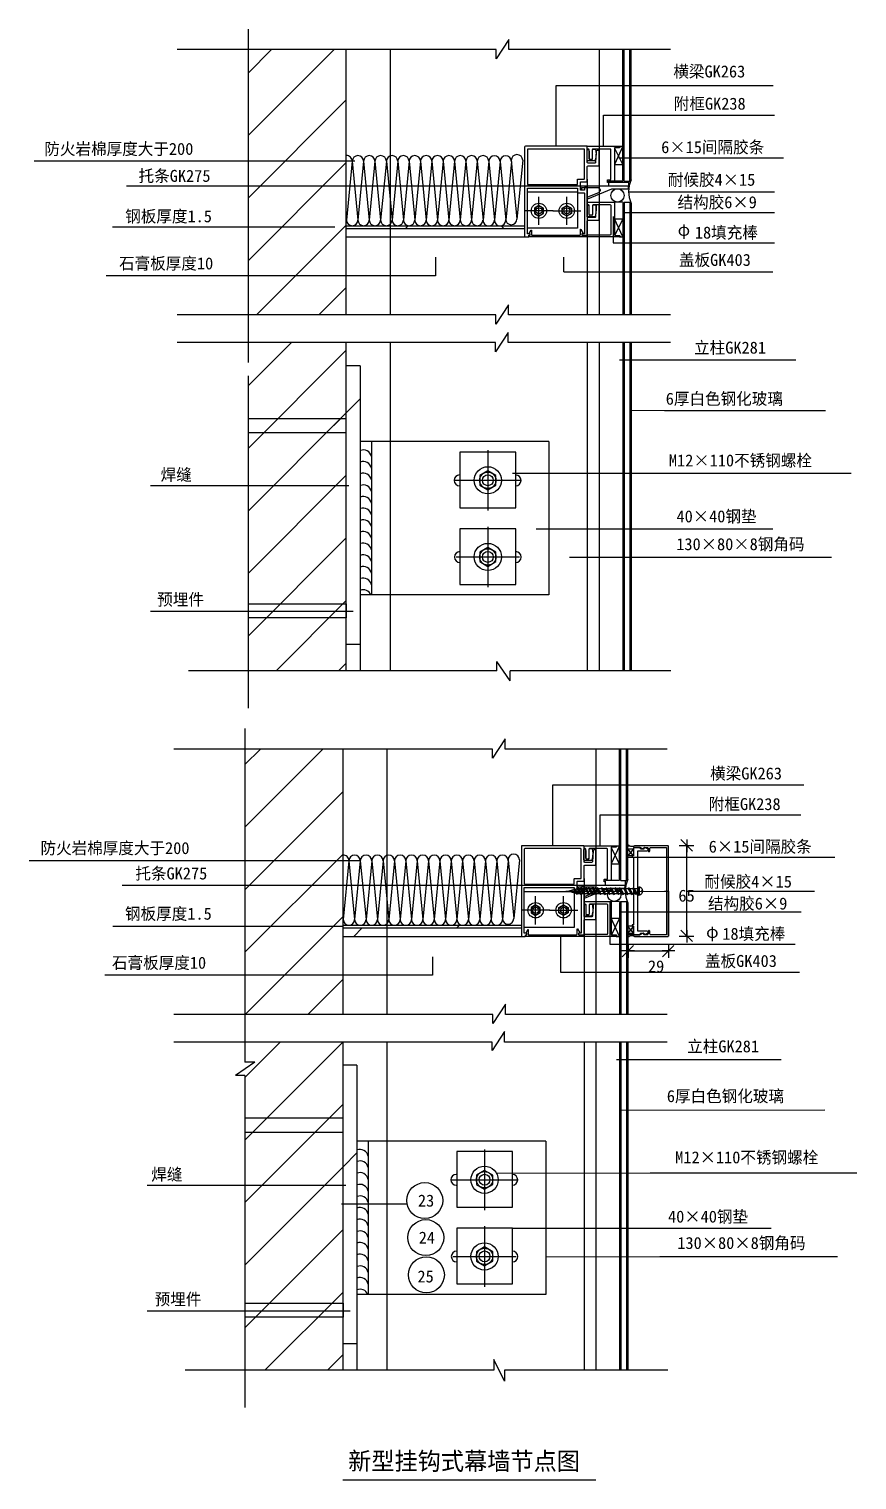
# Model space of a CAD drawing. Header units: metres. Extents: x 112891 to 113485, y 39074 to 40115.
import ezdxf

# ---------------------------------------------------------------- set-up
doc = ezdxf.new("R2010")
doc.units = ezdxf.units.M
for name, color, linetype in [('1', 1, 'Continuous'), ('AXIS', 3, 'Continuous'), ('Dim', 3, 'Continuous'), ('DOTE', 1, 'Continuous'), ('LAYER4', 6, 'Continuous'), ('PUB_DIM', 3, 'Continuous')]:
    doc.layers.add(name, color=color, linetype=linetype)
pattern_1 = [(45, (0, 0), (-22.45064, 22.45064), [])]

# ---------------------------------------------------------------- blocks, each defined once
blk = doc.blocks.new('SJJ')
at = {"layer": 'AXIS'}
for p, q in [((-8.2, 0.67), (-8.2, 5.54)), ((-7.7, 6.04), (-0.4, 6.04)), ((-7.2, 2.94), (-7.2, 4.14)), ((-6.7, 4.64), (-0.4, 4.64)), ((-0.4, 2.44), (-6.7, 2.44)), ((0.1, 5.54), (0.1, 5.14)), ((0.1, 0.3), (0.1, 1.94)), ((-2.05, -0.35), (-6.24, -0.07))]:
    blk.add_line(p, q, dxfattribs=at)
for centre, radius, start, end in [((-7.7, 5.54), 0.5, 90, 180), ((-7.7, 0.67), 0.5, 180, 254.02), ((-5.95, 6.79), 6.87, 254.02, 267.55), ((-6.7, 4.14), 0.5, 90, 180), ((-6.7, 2.94), 0.5, 180, 270), ((-0.4, 5.54), 0.5, 0, 90), ((-0.4, 5.14), 0.5, 270, 0), ((-0.4, 5.14), 0.5, 270, 0), ((-0.4, 1.94), 0.5, 360, 90), ((-0.4, 1.94), 0.5, 0, 90), ((-0.4, 1.94), 0.5, 0, 90), ((-0.4, 0.3), 0.5, 286.49, 0), ((-1.6, 4.36), 4.73, 264.63, 286.49)]:
    blk.add_arc(centre, radius, start, end, dxfattribs=at)
blk = doc.blocks.new('_ArchTick')
at = {"color": 0, "linetype": 'ByBlock'}
blk.add_lwpolyline([(-0.5, -0.5), (0.5, 0.5)], dxfattribs=at)
blk = doc.blocks.new('_DIMX')
blk.add_line((-155.02, -1.49), (144.98, -1.49))
blk.add_lwpolyline([(-132.78, -128.99), (141.91, 145.14)])

msp = doc.modelspace()

# ---------------------------------------------------------------- hatches: boundary and pattern name
at = {"layer": 'AXIS'}
h = msp.add_hatch(dxfattribs=at)
h.set_pattern_fill('ANSI38', scale=20)
h.paths.add_polyline_path([(113120.6, 39971.78), (113120.6, 39973.78), (113126.11, 39973.78, 0.03), (113126.73, 39973.78), (113136.11, 39973.78, 0.03), (113136.73, 39973.78), (113146.11, 39973.78, 0.03), (113146.73, 39973.78), (113156.11, 39973.78, 0.03), (113156.73, 39973.78), (113166.11, 39973.78, 0.03), (113166.73, 39973.78), (113176.11, 39973.78, 0.03), (113176.73, 39973.78), (113186.11, 39973.78, 0.03), (113186.73, 39973.78), (113196.11, 39973.78, 0.03), (113196.73, 39973.78), (113206.11, 39973.78, 0.03), (113206.73, 39973.78), (113216.11, 39973.78, 0.03), (113216.73, 39973.78), (113226.11, 39973.78, 0.03), (113226.73, 39973.78), (113236.11, 39973.78, 0.03), (113236.73, 39973.78), (113246.48, 39973.78), (113246.48, 39971.78)])
h = msp.add_hatch(dxfattribs=at)
h.set_pattern_fill('DOLMIT', scale=20)
h.paths.add_polyline_path([(113120.2, 39965.78, 0.41), (113120.6, 39966.18), (113120.6, 39971.78), (113246.48, 39971.78), (113246.48, 39965.78)])
h = msp.add_hatch(dxfattribs=at)
h.set_pattern_fill('STEEL', scale=50)
h.paths.add_polyline_path([(113128.48, 39817.67), (113118.47, 39817.67), (113118.47, 39673.34), (113128.48, 39673.34)])
h.paths.add_polyline_path([(113128.48, 39873.34), (113118.47, 39873.34), (113118.47, 39817.67), (113128.48, 39817.67)])
h = msp.add_hatch(dxfattribs=at)
h.set_pattern_fill('DOLMIT', scale=20)
h.paths.add_polyline_path([(113117.85, 39463.84, 0.41), (113118.25, 39464.24), (113118.25, 39469.84), (113244.13, 39469.84), (113244.13, 39463.84)])
h = msp.add_hatch(dxfattribs=at)
h.set_pattern_fill('ANSI38', scale=20)
h.paths.add_polyline_path([(113118.25, 39469.84), (113118.25, 39471.84), (113123.76, 39471.84, 0.03), (113124.38, 39471.84), (113133.76, 39471.84, 0.03), (113134.38, 39471.84), (113143.76, 39471.84, 0.03), (113144.38, 39471.84), (113153.76, 39471.84, 0.03), (113154.38, 39471.84), (113163.76, 39471.84, 0.03), (113164.38, 39471.84), (113173.76, 39471.84, 0.03), (113174.38, 39471.84), (113183.76, 39471.84, 0.03), (113184.38, 39471.84), (113193.76, 39471.84, 0.03), (113194.38, 39471.84), (113203.76, 39471.84, 0.03), (113204.38, 39471.84), (113213.76, 39471.84, 0.03), (113214.38, 39471.84), (113223.76, 39471.84, 0.03), (113224.38, 39471.84), (113233.76, 39471.84, 0.03), (113234.38, 39471.84), (113244.13, 39471.84), (113244.13, 39469.84)])
h = msp.add_hatch(dxfattribs=at)
h.set_pattern_fill('STEEL', scale=50)
h.paths.add_polyline_path([(113126.13, 39315.73), (113116.12, 39315.73), (113116.12, 39171.4), (113126.13, 39171.4)])
h.paths.add_polyline_path([(113126.13, 39371.4), (113116.12, 39371.4), (113116.12, 39315.73), (113126.13, 39315.73)])
at = {"layer": 'PUB_DIM'}
h = msp.add_hatch(dxfattribs=at)
h.set_pattern_fill('钢筋混凝土', scale=10)
h.set_pattern_definition(pattern_1)
h.paths.add_polyline_path([(113118.47, 39787.09), (113063.22, 39787.09), (113047.94, 39787.09), (113047.94, 39654.41), (113118.47, 39654.41)])
h.paths.add_polyline_path([(113118.47, 39860.43), (113047.94, 39860.43), (113047.94, 39787.09), (113063.22, 39787.09), (113118.47, 39787.09)])
h.paths.add_polyline_path([(113118.47, 39889.93), (113047.94, 39889.93), (113047.94, 39873.54), (113052.14, 39872.01), (113043.74, 39870.53), (113047.94, 39869.04), (113047.94, 39860.43), (113118.47, 39860.43)])
h.paths.add_polyline_path([(113118.47, 39937.95), (113047.94, 39937.95), (113047.94, 39909.75), (113118.47, 39909.75)])
h.paths.add_polyline_path([(113118.47, 39972.78), (113084.36, 39972.78), (113047.94, 39972.78), (113047.94, 39937.95), (113118.47, 39937.95)])
h.paths.add_polyline_path([(113118.47, 40002.28), (113087.1, 40002.28), (113047.94, 40002.28), (113047.94, 39972.78), (113084.36, 39972.78), (113118.47, 39972.78)])
h.paths.add_polyline_path([(113118.47, 40020.05), (113047.94, 40020.05), (113047.94, 40002.28), (113087.1, 40002.28), (113118.47, 40002.28)])
h.paths.add_polyline_path([(113118.47, 40100.2), (113047.94, 40100.2), (113047.94, 40020.05), (113118.47, 40020.05)])
h = msp.add_hatch(dxfattribs=at)
h.set_pattern_fill('ANSI37', scale=10)
h.paths.add_polyline_path([(113316.98, 40017.8), (113310.88, 40017.8), (113310.88, 40006.28), (113310.88, 40006.28), (113310.88, 40005.78), (113316.98, 40005.78)])
h = msp.add_hatch(dxfattribs=at)
h.set_pattern_fill('NET3', scale=15)
h.paths.add_polyline_path([(113320.98, 40005.78), (113310.42, 40005.78, -0.02), (113310.38, 40005.78), (113306.98, 40005.78), (113306.98, 40002.28), (113310.48, 40002.28), (113310.48, 40002.28), (113316.98, 40002.28), (113316.98, 40002.28), (113320.78, 40002.28, -0.41), (113320.98, 40002.08)])
h = msp.add_hatch(dxfattribs=at)
h.set_pattern_fill('DASH', scale=10)
h.paths.add_polyline_path([(113322.98, 40005.78), (113320.98, 40005.78), (113320.98, 40002.08), (113320.98, 40000.48, -0.41), (113320.78, 40000.28), (113313.16, 40000.28, -0.41), (113317.9, 39995.53, -0.41), (113313.15, 39990.78), (113316.98, 39990.78), (113322.98, 39990.78, -0.26)])
h = msp.add_hatch(dxfattribs=at)
h.set_pattern_fill('HEX', scale=8)
h.paths.add_polyline_path([(113317.9, 39995.53, 1), (113308.41, 39995.53, 1)])
h = msp.add_hatch(dxfattribs=at)
h.set_pattern_fill('NET', scale=20)
h.paths.add_polyline_path([(113316.98, 39990.78), (113310.48, 39990.78, -0.41), (113310.98, 39990.28), (113310.98, 39978.78), (113316.98, 39978.78)])
h = msp.add_hatch(dxfattribs=at)
h.set_pattern_fill('STEEL', scale=50)
h.paths.add_polyline_path([(113118.47, 39835.29), (113047.94, 39835.29), (113047.94, 39825.29), (113118.47, 39825.29)])
h.paths.add_polyline_path([(113118.47, 39702.47), (113047.94, 39702.47), (113047.94, 39692.47), (113118.47, 39692.47)])
h = msp.add_hatch(dxfattribs=at)
h.set_pattern_fill('钢筋混凝土', scale=10)
h.set_pattern_definition(pattern_1)
h.paths.add_polyline_path([(113116.12, 39285.15), (113060.87, 39285.15), (113045.59, 39285.15), (113045.59, 39152.47), (113116.12, 39152.47)])
h.paths.add_polyline_path([(113116.12, 39358.49), (113045.59, 39358.49), (113045.59, 39285.15), (113060.87, 39285.15), (113116.12, 39285.15)])
h.paths.add_polyline_path([(113116.12, 39387.99), (113045.59, 39387.99), (113045.59, 39371.6), (113049.79, 39370.07), (113041.39, 39368.59), (113045.59, 39367.1), (113045.59, 39358.49), (113116.12, 39358.49)])
h.paths.add_polyline_path([(113116.12, 39436.01), (113045.59, 39436.01), (113045.59, 39407.8), (113116.12, 39407.8)])
h.paths.add_polyline_path([(113116.12, 39470.84), (113082.01, 39470.84), (113045.59, 39470.84), (113045.59, 39436.01), (113116.12, 39436.01)])
h.paths.add_polyline_path([(113116.12, 39500.34), (113084.75, 39500.34), (113045.59, 39500.34), (113045.59, 39470.84), (113082.01, 39470.84), (113116.12, 39470.84)])
h.paths.add_polyline_path([(113116.12, 39518.11), (113045.59, 39518.11), (113045.59, 39500.34), (113084.75, 39500.34), (113116.12, 39500.34)])
h.paths.add_polyline_path([(113116.12, 39598.26), (113045.59, 39598.26), (113045.59, 39518.11), (113116.12, 39518.11)])
h = msp.add_hatch(dxfattribs=at)
h.set_pattern_fill('DASH', scale=5)
h.paths.add_polyline_path([(113325.23, 39527.64), (113325.03, 39527.64, 0.41), (113324.63, 39527.24), (113324.63, 39526.64), (113320.63, 39526.64), (113320.63, 39529.72, 0.31), (113324.81, 39528.67, 0.2), (113324.63, 39528.24, 0.41)])
h = msp.add_hatch(dxfattribs=at)
h.set_pattern_fill('ANSI37', scale=10)
h.paths.add_polyline_path([(113314.63, 39515.86), (113308.53, 39515.86), (113308.53, 39504.34), (113308.53, 39504.34), (113308.53, 39503.84), (113314.63, 39503.84)])
h = msp.add_hatch(dxfattribs=at)
h.set_pattern_fill('NET3', scale=15)
h.paths.add_polyline_path([(113318.63, 39503.84), (113308.07, 39503.84, -0.02), (113308.03, 39503.84), (113304.63, 39503.84), (113304.63, 39500.34), (113308.13, 39500.34), (113308.13, 39500.34), (113314.63, 39500.34), (113314.63, 39500.34), (113318.43, 39500.34, -0.41), (113318.63, 39500.14)])
h = msp.add_hatch(dxfattribs=at)
h.set_pattern_fill('HEX', scale=8)
h.paths.add_polyline_path([(113315.55, 39493.59, 1), (113306.06, 39493.59, 1)])
h = msp.add_hatch(dxfattribs=at)
h.set_pattern_fill('DASH', scale=10)
h.paths.add_polyline_path([(113320.63, 39503.84), (113318.63, 39503.84), (113318.63, 39500.14), (113318.63, 39498.54, -0.41), (113318.43, 39498.34), (113310.81, 39498.34, -0.41), (113315.55, 39493.59, -0.41), (113310.8, 39488.84), (113314.63, 39488.84), (113320.63, 39488.84, -0.26)])
h = msp.add_hatch(dxfattribs=at)
h.set_pattern_fill('NET', scale=20)
h.paths.add_polyline_path([(113314.63, 39488.84), (113308.13, 39488.84, -0.41), (113308.63, 39488.34), (113308.63, 39476.84), (113314.63, 39476.84)])
h = msp.add_hatch(dxfattribs=at)
h.set_pattern_fill('DASH', scale=5)
h.paths.add_polyline_path([(113325.23, 39465.04), (113325.03, 39465.04, -0.41), (113324.63, 39465.44), (113324.63, 39466.04), (113320.63, 39466.04), (113320.63, 39462.96, -0.31), (113324.81, 39464.02, -0.2), (113324.63, 39464.44, -0.41)])
h = msp.add_hatch(dxfattribs=at)
h.set_pattern_fill('STEEL', scale=50)
h.paths.add_polyline_path([(113116.12, 39333.34), (113045.59, 39333.34), (113045.59, 39323.34), (113116.12, 39323.34)])
h.paths.add_polyline_path([(113116.12, 39200.53), (113045.59, 39200.53), (113045.59, 39190.53), (113116.12, 39190.53)])

# ---------------------------------------------------------------- linework, layer by layer
for p, q in [((113274.64, 39940.66), (113274.64, 39951.14)), ((113275.99, 39496.32), (113316.44, 39496.32)), ((113116.07, 39073.72), (113297.5, 39073.72))]:
    msp.add_line(p, q)
at = {"layer": 'AXIS'}
for p, q in [((113226.12, 40100.2), (112997.06, 40100.2)), ((113235.2, 40107.52), (113226.12, 40093.58)), ((113226.12, 40093.58), (113226.12, 40100.2)), ((113235.2, 40100.2), (113235.2, 40107.52)), ((113351.11, 40100.2), (113235.2, 40100.2)), ((113122.72, 40020.05), (113118.64, 39977.86)), ((113122.72, 40020.05), (113126.8, 39977.86)), ((113130.88, 40020.05), (113126.8, 39977.86)), ((113130.88, 40020.05), (113134.96, 39977.86)), ((113139.04, 40020.05), (113134.96, 39977.86)), ((113139.04, 40020.05), (113143.12, 39977.86)), ((113147.21, 40020.05), (113143.12, 39977.86)), ((113147.21, 40020.05), (113151.29, 39977.86)), ((113155.37, 40020.05), (113151.29, 39977.86)), ((113155.37, 40020.05), (113159.45, 39977.86)), ((113163.53, 40020.05), (113159.45, 39977.86)), ((113163.53, 40020.05), (113167.61, 39977.86)), ((113171.69, 40020.05), (113167.61, 39977.86)), ((113171.69, 40020.05), (113175.77, 39977.86)), ((113179.86, 40020.05), (113175.77, 39977.86)), ((113179.86, 40020.05), (113183.94, 39977.86)), ((113188.02, 40020.05), (113183.94, 39977.86)), ((113188.02, 40020.05), (113192.1, 39977.86)), ((113196.18, 40020.05), (113192.1, 39977.86)), ((113196.18, 40020.05), (113200.26, 39977.86)), ((113204.34, 40020.05), (113200.26, 39977.86)), ((113204.34, 40020.03), (113208.42, 39977.84)), ((113212.5, 40020.03), (113208.42, 39977.84)), ((113212.5, 40020.03), (113216.59, 39977.84)), ((113220.67, 40020.03), (113216.59, 39977.84)), ((113220.66, 40019.96), (113224.74, 39977.78)), ((113228.83, 40019.96), (113224.74, 39977.78)), ((113228.83, 40019.96), (113232.91, 39977.78)), ((113236.99, 40019.96), (113232.91, 39977.78)), ((113236.91, 40020.75), (113240.99, 39978.56)), ((113245.07, 40020.75), (113240.99, 39978.56)), ((113234.89, 39917.08), (113225.81, 39903.15)), ((113234.89, 39909.75), (113234.89, 39917.08)), ((113225.81, 39909.75), (112997.06, 39909.75)), ((113225.81, 39903.15), (113225.81, 39909.75)), ((113351.11, 39909.75), (113234.89, 39909.75)), ((113225.56, 39889.93), (112997.06, 39889.93)), ((113234.64, 39897.24), (113225.56, 39883.31)), ((113225.56, 39883.31), (113225.56, 39889.93)), ((113234.64, 39889.93), (113234.64, 39897.24)), ((113351.11, 39889.93), (113234.64, 39889.93)), ((113226.54, 39654.41), (113226.54, 39661.03)), ((113236.14, 39647.11), (113226.54, 39661.03)), ((113226.54, 39654.41), (113005.16, 39654.41)), ((113236.14, 39647.11), (113236.14, 39654.41)), ((113351.51, 39654.41), (113236.14, 39654.41)), ((113223.45, 39598.26), (112994.71, 39598.26)), ((113232.53, 39605.57), (113223.45, 39591.64)), ((113223.45, 39591.64), (113223.45, 39598.26)), ((113232.53, 39598.26), (113232.53, 39605.57)), ((113348.76, 39598.26), (113232.53, 39598.26)), ((113120.37, 39518.11), (113116.29, 39475.92)), ((113120.37, 39518.11), (113124.45, 39475.92)), ((113128.53, 39518.11), (113124.45, 39475.92)), ((113128.53, 39518.11), (113132.61, 39475.92)), ((113136.69, 39518.11), (113132.61, 39475.92)), ((113136.69, 39518.11), (113140.77, 39475.92)), ((113144.86, 39518.11), (113140.77, 39475.92)), ((113144.86, 39518.11), (113148.94, 39475.92)), ((113153.02, 39518.11), (113148.94, 39475.92)), ((113153.02, 39518.11), (113157.1, 39475.92)), ((113161.18, 39518.11), (113157.1, 39475.92)), ((113161.18, 39518.11), (113165.26, 39475.92)), ((113169.34, 39518.11), (113165.26, 39475.92)), ((113169.34, 39518.11), (113173.43, 39475.92)), ((113177.51, 39518.11), (113173.43, 39475.92)), ((113177.51, 39518.11), (113181.59, 39475.92)), ((113185.67, 39518.11), (113181.59, 39475.92)), ((113185.67, 39518.11), (113189.75, 39475.92)), ((113193.83, 39518.11), (113189.75, 39475.92)), ((113193.83, 39518.11), (113197.91, 39475.92)), ((113201.99, 39518.11), (113197.91, 39475.92)), ((113201.99, 39518.08), (113206.07, 39475.9)), ((113210.16, 39518.08), (113206.07, 39475.9)), ((113210.16, 39518.08), (113214.24, 39475.9)), ((113218.32, 39518.08), (113214.24, 39475.9)), ((113218.31, 39518.02), (113222.39, 39475.84)), ((113226.48, 39518.02), (113222.39, 39475.84)), ((113226.48, 39518.02), (113230.56, 39475.84)), ((113234.64, 39518.02), (113230.56, 39475.84)), ((113234.56, 39518.8), (113238.64, 39476.62)), ((113242.73, 39518.8), (113238.64, 39476.62)), ((113328.63, 39496.32), (113328.13, 39496.82)), ((113328.63, 39495.82), (113328.13, 39496.32)), ((113232.74, 39415.11), (113223.66, 39401.18)), ((113232.74, 39407.8), (113232.74, 39415.11)), ((113223.66, 39407.8), (112994.71, 39407.8)), ((113223.66, 39401.18), (113223.66, 39407.8)), ((113348.76, 39407.8), (113232.74, 39407.8)), ((113052.86, 39373.53), (113038.94, 39363.92)), ((113052.86, 39373.53), (113045.56, 39373.53)), ((113045.56, 39363.92), (113038.94, 39363.92))]:
    msp.add_line(p, q, dxfattribs=at)
for points in [[(113327.63, 39493.2), (113327.63, 39499.45), (113328.13, 39499.45), (113328.13, 39493.2)], [(113328.13, 39493.5), (113328.13, 39499.14), (113328.63, 39499.14), (113328.63, 39493.5)]]:
    msp.add_lwpolyline(points, close=True, dxfattribs=at)
msp.add_lwpolyline([(113330.41, 39496.07), (113331.12, 39496.07, -0.27), (113329.25, 39493.38), (113328.63, 39493.38), (113328.63, 39499.26), (113329.25, 39499.26, -0.27), (113331.12, 39496.57), (113330.41, 39496.57)], format="xyb", close=True, dxfattribs=at)
for points in [[(113348.76, 39387.99), (113231.97, 39387.99), (113231.97, 39395.62), (113223.25, 39382), (113223.25, 39387.99), (112994.71, 39387.99)], [(113349.16, 39152.47), (113232.09, 39152.47), (113232.09, 39144.65), (113224.44, 39160.27), (113224.44, 39152.47), (113002.81, 39152.47)]]:
    msp.add_lwpolyline(points, dxfattribs=at)
for centre, radius, start, end in [((113118.64, 40020.05), 4.08, 0, 92.28), ((113126.8, 40020.05), 4.08, 0, 180), ((113134.96, 40020.05), 4.08, 0, 180), ((113143.12, 40020.05), 4.08, 0, 180), ((113151.29, 40020.05), 4.08, 0, 180), ((113159.45, 40020.05), 4.08, 0, 180), ((113167.61, 40020.05), 4.08, 0, 180), ((113175.77, 40020.05), 4.08, 0, 180), ((113183.94, 40020.05), 4.08, 0, 180), ((113192.1, 40020.05), 4.08, 0, 180), ((113200.26, 40020.05), 4.08, 0, 180), ((113208.42, 40020.03), 4.08, 0, 180), ((113216.59, 40020.03), 4.08, 0, 180), ((113224.74, 40019.96), 4.08, 0, 180), ((113232.91, 40019.96), 4.08, 0, 180), ((113240.99, 40020.75), 4.08, 0, 180), ((113122.72, 39977.86), 4.08, 180, 0), ((113130.88, 39977.86), 4.08, 180, 0), ((113139.04, 39977.86), 4.08, 180, 0), ((113147.21, 39977.86), 4.08, 180, 0), ((113155.37, 39977.86), 4.08, 180, 0), ((113163.53, 39977.86), 4.08, 180, 0), ((113171.69, 39977.86), 4.08, 180, 0), ((113179.86, 39977.86), 4.08, 180, 0), ((113188.02, 39977.86), 4.08, 180, 0), ((113196.18, 39977.86), 4.08, 180, 0), ((113204.34, 39977.84), 4.08, 180, 0), ((113212.5, 39977.84), 4.08, 180, 0), ((113220.66, 39977.78), 4.08, 180, 0), ((113228.83, 39977.78), 4.08, 180, 0), ((113236.91, 39978.56), 4.08, 180, 0), ((113130.7, 39807.06), 5.86, 10.35, 112.23), ((113130.7, 39798.75), 5.86, 10.35, 112.23), ((113130.7, 39790.35), 5.86, 10.35, 112.23), ((113130.7, 39781.95), 5.86, 10.35, 112.23), ((113130.7, 39773.64), 5.86, 10.35, 112.23), ((113130.7, 39765.33), 5.86, 10.35, 112.23), ((113130.7, 39756.93), 5.86, 10.35, 112.23), ((113130.7, 39748.53), 5.86, 10.35, 112.23), ((113130.7, 39740.22), 5.86, 10.35, 112.23), ((113130.7, 39731.82), 5.86, 10.35, 112.23), ((113130.7, 39723.42), 5.86, 10.35, 112.23), ((113130.7, 39715.11), 5.86, 10.35, 112.23), ((113130.7, 39706.71), 5.86, 21.77, 112.23), ((113116.29, 39518.11), 4.08, 0, 92.28), ((113124.45, 39518.11), 4.08, 0, 180), ((113132.61, 39518.11), 4.08, 0, 180), ((113140.77, 39518.11), 4.08, 0, 180), ((113148.94, 39518.11), 4.08, 0, 180), ((113157.1, 39518.11), 4.08, 0, 180), ((113165.26, 39518.11), 4.08, 0, 180), ((113173.43, 39518.11), 4.08, 0, 180), ((113181.59, 39518.11), 4.08, 0, 180), ((113189.75, 39518.11), 4.08, 0, 180), ((113197.91, 39518.11), 4.08, 0, 180), ((113206.07, 39518.08), 4.08, 0, 180), ((113214.24, 39518.08), 4.08, 0, 180), ((113222.39, 39518.02), 4.08, 0, 180), ((113230.56, 39518.02), 4.08, 0, 180), ((113238.64, 39518.8), 4.08, 0, 180), ((113120.37, 39475.92), 4.08, 180, 0), ((113128.53, 39475.92), 4.08, 180, 0), ((113136.69, 39475.92), 4.08, 180, 0), ((113144.86, 39475.92), 4.08, 180, 0), ((113153.02, 39475.92), 4.08, 180, 0), ((113161.18, 39475.92), 4.08, 180, 0), ((113169.34, 39475.92), 4.08, 180, 0), ((113177.51, 39475.92), 4.08, 180, 0), ((113185.67, 39475.92), 4.08, 180, 0), ((113193.83, 39475.92), 4.08, 180, 0), ((113201.99, 39475.9), 4.08, 180, 0), ((113210.16, 39475.9), 4.08, 180, 0), ((113218.31, 39475.84), 4.08, 180, 0), ((113226.48, 39475.84), 4.08, 180, 0), ((113234.56, 39476.62), 4.08, 180, 0), ((113128.35, 39305.12), 5.86, 10.35, 112.23), ((113128.35, 39296.81), 5.86, 10.35, 112.23), ((113128.35, 39288.41), 5.86, 10.35, 112.23), ((113128.35, 39280.01), 5.86, 10.35, 112.23), ((113128.35, 39271.7), 5.86, 10.35, 112.23), ((113128.35, 39263.39), 5.86, 10.35, 112.23), ((113128.35, 39254.99), 5.86, 10.35, 112.23), ((113128.35, 39246.59), 5.86, 10.35, 112.23), ((113128.35, 39238.27), 5.86, 10.35, 112.23), ((113128.35, 39229.87), 5.86, 10.35, 112.23), ((113128.35, 39221.48), 5.86, 10.35, 112.23), ((113128.35, 39213.16), 5.86, 10.35, 112.23), ((113128.35, 39204.76), 5.86, 21.77, 112.23)]:
    msp.add_arc(centre, radius, start, end, dxfattribs=at)
at = {"layer": 'DOTE'}
for p, q in [((113118.47, 39909.75), (113118.47, 40100.2)), ((113149.98, 40100.2), (113149.98, 39909.75)), ((113299.98, 40100.2), (113299.98, 39909.75)), ((113316.98, 40006.78), (113316.98, 40100.2)), ((113322.98, 40006.78), (113322.98, 40100.2)), ((113291.48, 40007.26), (113291.48, 39909.75)), ((113316.98, 40006.78), (113317.98, 40005.78)), ((113317.98, 40005.78), (113321.98, 40005.78)), ((113322.98, 40006.78), (113321.98, 40005.78)), ((113284.48, 39997.78), (113248.48, 39997.78)), ((113284.48, 39997.48), (113284.48, 39972.03)), ((113317.98, 39990.78), (113316.98, 39989.78)), ((113316.98, 39989.78), (113316.98, 39909.75)), ((113317.98, 39990.78), (113321.98, 39990.78)), ((113321.98, 39990.78), (113322.98, 39989.78)), ((113322.98, 39989.78), (113322.98, 39909.75)), ((113118.47, 39973.78), (113246.48, 39973.78)), ((113118.47, 39971.78), (113246.48, 39971.78)), ((113118.47, 39965.78), (113246.68, 39965.78)), ((113284.48, 39972.03), (113248.48, 39972.03)), ((113118.47, 39654.41), (113118.47, 39889.93)), ((113149.98, 39889.93), (113149.98, 39654.41)), ((113291.48, 39889.93), (113291.48, 39654.41)), ((113299.98, 39889.93), (113299.98, 39654.41)), ((113316.98, 39889.93), (113316.98, 39654.41)), ((113322.98, 39889.93), (113322.98, 39654.41)), ((113128.48, 39873.34), (113118.47, 39873.34)), ((113128.48, 39873.34), (113128.48, 39654.41)), ((113263.96, 39818.88), (113128.48, 39818.88)), ((113136.48, 39818.88), (113136.48, 39708.88)), ((113263.96, 39818.88), (113263.96, 39708.88)), ((113263.96, 39708.88), (113128.48, 39708.88)), ((113128.48, 39673.34), (113118.47, 39673.34)), ((113116.12, 39407.8), (113116.12, 39598.26)), ((113147.63, 39598.26), (113147.63, 39407.8)), ((113297.63, 39598.26), (113297.63, 39407.8)), ((113314.63, 39504.84), (113314.63, 39598.26)), ((113320.63, 39504.84), (113320.63, 39598.26)), ((113289.13, 39505.32), (113289.13, 39407.8)), ((113314.63, 39504.84), (113315.63, 39503.84)), ((113320.63, 39504.84), (113319.63, 39503.84)), ((113282.13, 39495.84), (113246.13, 39495.84)), ((113282.13, 39495.54), (113282.13, 39470.09)), ((113315.63, 39503.84), (113319.63, 39503.84)), ((113315.63, 39488.84), (113314.63, 39487.84)), ((113314.63, 39487.84), (113314.63, 39407.8)), ((113315.63, 39488.84), (113319.63, 39488.84)), ((113319.63, 39488.84), (113320.63, 39487.84)), ((113320.63, 39487.84), (113320.63, 39407.8)), ((113116.12, 39471.84), (113244.13, 39471.84)), ((113116.12, 39469.84), (113244.13, 39469.84)), ((113116.12, 39463.84), (113244.33, 39463.84)), ((113282.13, 39470.09), (113246.13, 39470.09)), ((113116.12, 39152.47), (113116.12, 39387.99)), ((113147.63, 39387.99), (113147.63, 39152.47)), ((113289.13, 39387.99), (113289.13, 39152.47)), ((113297.63, 39387.99), (113297.63, 39152.47)), ((113314.63, 39387.99), (113314.63, 39152.47)), ((113320.63, 39387.99), (113320.63, 39152.47)), ((113126.13, 39371.4), (113116.12, 39371.4)), ((113126.13, 39371.4), (113126.13, 39152.47)), ((113261.61, 39316.94), (113126.13, 39316.94)), ((113134.13, 39316.94), (113134.13, 39206.94)), ((113261.61, 39316.94), (113261.61, 39206.94)), ((113261.61, 39206.94), (113126.13, 39206.94)), ((113126.13, 39171.4), (113116.12, 39171.4))]:
    msp.add_line(p, q, dxfattribs=at)
for points in [[(113291.98, 39979.78, -0.41), (113291.48, 39980.28), (113291.48, 40001.08, 0.41), (113291.28, 40001.28), (113289.68, 40001.28, 0.41), (113289.48, 40001.08), (113289.48, 39999.48, -0.41), (113289.28, 39999.28), (113286.68, 39999.28, -0.41), (113286.48, 39999.48), (113286.48, 40005.08, -0.41), (113286.68, 40005.28), (113291.28, 40005.28, 0.41), (113291.48, 40005.48), (113291.48, 40016.28, -0.41), (113291.98, 40016.78), (113299.48, 40016.78, 0.41), (113299.98, 40017.28), (113299.98, 40027.28, 0.41), (113299.48, 40027.78), (113298.43, 40027.78, 0.39), (113297.93, 40027.32), (113297.43, 40019.25, -0.39), (113296.93, 40018.78), (113291.98, 40018.78, -0.41), (113291.48, 40019.28), (113291.48, 40030.58, 0.41), (113291.28, 40030.78), (113246.98, 40030.78, 0.41), (113246.48, 40030.28), (113246.48, 39965.98, 0.41), (113246.68, 39965.78), (113249.28, 39965.78, 0.41), (113249.48, 39965.98), (113249.48, 39966.78, -0.41), (113249.68, 39966.98), (113250.28, 39966.98, 0.41), (113250.48, 39967.18), (113250.48, 39967.78, 0.41), (113250.28, 39967.98), (113248.68, 39967.98, -0.41), (113248.48, 39968.18), (113248.48, 40000.78), (113284.28, 40000.78, -0.41), (113284.48, 40000.58), (113284.48, 39997.48, 0.41), (113284.68, 39997.28), (113289.28, 39997.28, -0.41), (113289.48, 39997.08), (113289.48, 39968.18, -0.41), (113289.28, 39967.98), (113287.68, 39967.98, 0.41), (113287.48, 39967.78), (113287.48, 39967.18, 0.41), (113287.68, 39966.98), (113291.28, 39966.98, 0.41), (113291.48, 39967.18), (113291.48, 39977.28, -0.41), (113291.98, 39977.78), (113299.48, 39977.78, 0.41), (113299.98, 39978.28), (113299.98, 39988.28, 0.41), (113299.48, 39988.78), (113298.43, 39988.78, 0.39), (113297.93, 39988.32), (113297.43, 39980.25, -0.43), (113296.85, 39979.78), (113291.98, 39979.78)], [(113292.78, 40027.28), (113292.78, 40021.78), (113292.78, 40028.28, 0.41), (113292.28, 40028.78), (113291.68, 40028.78, -0.41), (113291.48, 40028.98), (113291.48, 40030.58, -0.41), (113291.68, 40030.78), (113314.38, 40030.78, -1), (113314.38, 40029.78), (113311.38, 40029.78, 0.41), (113310.88, 40029.28), (113310.88, 40006.28, -0.42), (113310.38, 40005.78), (113306.98, 40005.78, 0.41), (113306.68, 40005.48), (113306.68, 40005.08, -0.41), (113306.38, 40004.78), (113306.18, 40004.78, -0.41), (113305.88, 40005.08), (113305.88, 40006.48, -0.41), (113306.18, 40006.78), (113307.88, 40006.78, 0.41), (113308.38, 40007.28), (113308.38, 40028.28, 0.41), (113307.88, 40028.78), (113295.48, 40028.78, 0.41), (113294.98, 40028.28), (113294.98, 40021.78, -0.41), (113294.48, 40021.28), (113293.28, 40021.28, -0.41), (113292.78, 40021.78)], [(113292.88, 39981.78), (113292.88, 39988.28, 0.41), (113292.38, 39988.78), (113291.78, 39988.78, -0.41), (113291.58, 39988.98), (113291.58, 39990.58, -0.41), (113291.78, 39990.78), (113310.48, 39990.78, -0.41), (113310.98, 39990.28), (113310.98, 39967.28, 0.41), (113311.48, 39966.78), (113314.48, 39966.78, -1), (113314.48, 39965.78), (113310.48, 39965.78), (113291.68, 39965.78, -0.41), (113291.48, 39965.98), (113291.48, 39967.08, -0.41), (113291.68, 39967.28), (113307.98, 39967.28, 0.41), (113308.48, 39967.78), (113308.48, 39988.28, 0.41), (113307.98, 39988.78), (113295.58, 39988.78, 0.41), (113295.08, 39988.28), (113295.08, 39981.78, -0.41), (113294.58, 39981.28), (113293.38, 39981.28, -0.41), (113292.88, 39981.78), (113292.88, 39987.28)], [(113289.63, 39477.84, -0.41), (113289.13, 39478.34), (113289.13, 39499.14, 0.41), (113288.93, 39499.34), (113287.33, 39499.34, 0.41), (113287.13, 39499.14), (113287.13, 39497.54, -0.41), (113286.93, 39497.34), (113284.33, 39497.34, -0.41), (113284.13, 39497.54), (113284.13, 39503.14, -0.41), (113284.33, 39503.34), (113288.93, 39503.34, 0.41), (113289.13, 39503.54), (113289.13, 39514.34, -0.41), (113289.63, 39514.84), (113297.13, 39514.84, 0.41), (113297.63, 39515.34), (113297.63, 39525.34, 0.41), (113297.13, 39525.84), (113296.08, 39525.84, 0.39), (113295.58, 39525.37), (113295.08, 39517.31, -0.39), (113294.58, 39516.84), (113289.63, 39516.84, -0.41), (113289.13, 39517.34), (113289.13, 39528.64, 0.41), (113288.93, 39528.84), (113244.63, 39528.84, 0.41), (113244.13, 39528.34), (113244.13, 39464.04, 0.41), (113244.33, 39463.84), (113246.93, 39463.84, 0.41), (113247.13, 39464.04), (113247.13, 39464.84, -0.41), (113247.33, 39465.04), (113247.93, 39465.04, 0.41), (113248.13, 39465.24), (113248.13, 39465.84, 0.41), (113247.93, 39466.04), (113246.33, 39466.04, -0.41), (113246.13, 39466.24), (113246.13, 39498.84), (113281.93, 39498.84, -0.41), (113282.13, 39498.64), (113282.13, 39495.54, 0.41), (113282.33, 39495.34), (113286.93, 39495.34, -0.41), (113287.13, 39495.14), (113287.13, 39466.24, -0.41), (113286.93, 39466.04), (113285.33, 39466.04, 0.41), (113285.13, 39465.84), (113285.13, 39465.24, 0.41), (113285.33, 39465.04), (113288.93, 39465.04, 0.41), (113289.13, 39465.24), (113289.13, 39475.34, -0.41), (113289.63, 39475.84), (113297.13, 39475.84, 0.41), (113297.63, 39476.34), (113297.63, 39486.34, 0.41), (113297.13, 39486.84), (113296.08, 39486.84, 0.39), (113295.58, 39486.37), (113295.08, 39478.31, -0.43), (113294.5, 39477.84), (113289.63, 39477.84)], [(113290.43, 39525.34), (113290.43, 39519.84), (113290.43, 39526.34, 0.41), (113289.93, 39526.84), (113289.33, 39526.84, -0.41), (113289.13, 39527.04), (113289.13, 39528.64, -0.41), (113289.33, 39528.84), (113312.03, 39528.84, -1), (113312.03, 39527.84), (113309.03, 39527.84, 0.41), (113308.53, 39527.34), (113308.53, 39504.34, -0.42), (113308.03, 39503.84), (113304.63, 39503.84, 0.41), (113304.33, 39503.54), (113304.33, 39503.14, -0.41), (113304.03, 39502.84), (113303.83, 39502.84, -0.41), (113303.53, 39503.14), (113303.53, 39504.54, -0.41), (113303.83, 39504.84), (113305.53, 39504.84, 0.41), (113306.03, 39505.34), (113306.03, 39526.34, 0.41), (113305.53, 39526.84), (113293.13, 39526.84, 0.41), (113292.63, 39526.34), (113292.63, 39519.84, -0.41), (113292.13, 39519.34), (113290.93, 39519.34, -0.41), (113290.43, 39519.84)], [(113335.13, 39526.03, 0.31), (113334.76, 39526.59), (113332.41, 39527.53, 0.53), (113332.13, 39527.35), (113332.13, 39526.64, -0.41), (113331.93, 39526.44), (113330.03, 39526.44, -0.41), (113329.63, 39526.84), (113329.63, 39527.24, 0.41), (113329.23, 39527.64), (113325.03, 39527.64, 0.41), (113324.63, 39527.24), (113324.63, 39521.64), (113323.63, 39521.64), (113323.63, 39520.64), (113324.63, 39520.64), (113324.63, 39472.04), (113323.63, 39472.04), (113323.63, 39471.04), (113324.63, 39471.04), (113324.63, 39465.44, 0.41), (113325.03, 39465.04), (113329.23, 39465.04, 0.41), (113329.63, 39465.44), (113329.63, 39465.84, -0.41), (113330.03, 39466.24), (113331.93, 39466.24, -0.41), (113332.13, 39466.04), (113332.13, 39465.34, 0.53), (113332.41, 39465.15), (113334.76, 39466.09, 0.31), (113335.13, 39466.65), (113335.13, 39466.84, 0.41), (113334.53, 39467.44), (113328.03, 39467.44, -0.41), (113327.63, 39467.84), (113327.63, 39495.82), (113327.13, 39496.32), (113327.63, 39496.82), (113327.63, 39524.84, -0.41), (113328.03, 39525.24), (113334.53, 39525.24, 0.41), (113335.13, 39525.84)], [(113349.63, 39496.34), (113349.63, 39464.04), (113349.63, 39496.34), (113349.63, 39528.64, 0.41), (113349.43, 39528.84), (113325.23, 39528.84, 0.41), (113324.63, 39528.24), (113324.63, 39528.24, 0.41), (113325.23, 39527.64), (113329.59, 39527.64, -0.11), (113329.67, 39527.62), (113331.85, 39526.58, 0.55), (113332.13, 39526.76), (113332.13, 39527.44, -0.41), (113332.33, 39527.64), (113334.63, 39527.64, -0.41), (113335.13, 39527.14), (113335.13, 39525.14, 0.41), (113335.63, 39524.64), (113335.83, 39524.64, 0.41), (113336.33, 39525.14), (113336.33, 39527.14, -0.41), (113336.83, 39527.64), (113348.23, 39527.64, -0.41), (113348.43, 39527.44), (113348.43, 39496.34), (113348.43, 39465.24, -0.41), (113348.23, 39465.04), (113336.83, 39465.04, -0.41), (113336.33, 39465.54), (113336.33, 39467.54, 0.41), (113335.83, 39468.04), (113335.63, 39468.04, 0.41), (113335.13, 39467.54), (113335.13, 39465.54, -0.41), (113334.63, 39465.04), (113332.33, 39465.04, -0.41), (113332.13, 39465.24), (113332.13, 39465.92, 0.55), (113331.85, 39466.1), (113329.67, 39465.06, -0.11), (113329.59, 39465.04), (113325.23, 39465.04, 0.41), (113324.63, 39464.44, 0.41), (113325.23, 39463.84), (113349.43, 39463.84, 0.41), (113349.63, 39464.04)], [(113290.53, 39479.84), (113290.53, 39486.34, 0.41), (113290.03, 39486.84), (113289.43, 39486.84, -0.41), (113289.23, 39487.04), (113289.23, 39488.64, -0.41), (113289.43, 39488.84), (113308.13, 39488.84, -0.41), (113308.63, 39488.34), (113308.63, 39465.34, 0.41), (113309.13, 39464.84), (113312.13, 39464.84, -1), (113312.13, 39463.84), (113308.13, 39463.84), (113289.33, 39463.84, -0.41), (113289.13, 39464.04), (113289.13, 39465.14, -0.41), (113289.33, 39465.34), (113305.63, 39465.34, 0.41), (113306.13, 39465.84), (113306.13, 39486.34, 0.41), (113305.63, 39486.84), (113293.23, 39486.84, 0.41), (113292.73, 39486.34), (113292.73, 39479.84, -0.41), (113292.23, 39479.34), (113291.03, 39479.34, -0.41), (113290.53, 39479.84), (113290.53, 39485.34)]]:
    msp.add_lwpolyline(points, format="xyb", dxfattribs=at)
for points in [[(113288.98, 40028.78), (113248.98, 40028.78, 0.41), (113248.48, 40028.28), (113248.48, 40003.78, 0.41), (113248.98, 40003.28), (113284.28, 40003.28, 0.41), (113284.48, 40003.48), (113284.48, 40007.08, -0.41), (113284.68, 40007.28), (113289.28, 40007.28, 0.41), (113289.48, 40007.48), (113289.48, 40028.28, 0.41)], [(113298.67, 40001.28, -0.82), (113299.43, 39997.43), (113291.61, 39994.21, 0.3), (113291.48, 39994.03), (113291.48, 39993.38, 0.53), (113291.76, 39993.19), (113308.95, 40000.26, -0.1), (113309.02, 40000.28), (113320.78, 40000.28, 0.41), (113320.98, 40000.48), (113320.98, 40002.08, 0.41), (113320.78, 40002.28), (113286.68, 40002.28, 0.41), (113286.48, 40002.08), (113286.48, 39999.98, 0.41), (113286.68, 39999.78), (113287.28, 39999.78, 0.41), (113287.48, 39999.98), (113287.48, 40001.08, -0.41), (113287.68, 40001.28)], [(113249.98, 39967.98, -0.58), (113249.81, 39968.28), (113251.11, 39970.53, -0.77), (113251.48, 39970.43), (113251.48, 39967.18, 0.41), (113251.68, 39966.98), (113286.08, 39966.98, 0.41), (113286.48, 39967.38), (113286.48, 39971.1, -0.77), (113286.86, 39971.2), (113288.54, 39968.28, -0.58), (113288.36, 39967.98), (113287.68, 39967.98, 0.41), (113287.48, 39967.78), (113287.48, 39967.18, 0.41), (113287.68, 39966.98), (113291.28, 39966.98, -0.41), (113291.48, 39966.78), (113291.48, 39965.98, -0.41), (113291.28, 39965.78), (113249.68, 39965.78, -0.41), (113249.48, 39965.98), (113249.48, 39966.78, -0.41), (113249.68, 39966.98), (113250.28, 39966.98, 0.41), (113250.48, 39967.18), (113250.48, 39967.78, 0.41), (113250.28, 39967.98)], [(113286.63, 39526.84), (113246.63, 39526.84, 0.41), (113246.13, 39526.34), (113246.13, 39501.84, 0.41), (113246.63, 39501.34), (113281.93, 39501.34, 0.41), (113282.13, 39501.54), (113282.13, 39505.14, -0.41), (113282.33, 39505.34), (113286.93, 39505.34, 0.41), (113287.13, 39505.54), (113287.13, 39526.34, 0.41)], [(113296.32, 39499.34, -0.82), (113297.08, 39495.49), (113289.26, 39492.27, 0.3), (113289.13, 39492.08), (113289.13, 39491.44, 0.53), (113289.41, 39491.25), (113306.6, 39498.32, -0.1), (113306.67, 39498.34), (113318.43, 39498.34, 0.41), (113318.63, 39498.54), (113318.63, 39500.14, 0.41), (113318.43, 39500.34), (113284.33, 39500.34, 0.41), (113284.13, 39500.14), (113284.13, 39498.04, 0.41), (113284.33, 39497.84), (113284.93, 39497.84, 0.41), (113285.13, 39498.04), (113285.13, 39499.14, -0.41), (113285.33, 39499.34)], [(113247.63, 39466.04, -0.58), (113247.46, 39466.34), (113248.76, 39468.59, -0.77), (113249.13, 39468.49), (113249.13, 39465.24, 0.41), (113249.33, 39465.04), (113283.73, 39465.04, 0.41), (113284.13, 39465.44), (113284.13, 39469.15, -0.77), (113284.51, 39469.25), (113286.19, 39466.34, -0.58), (113286.01, 39466.04), (113285.33, 39466.04, 0.41), (113285.13, 39465.84), (113285.13, 39465.24, 0.41), (113285.33, 39465.04), (113288.93, 39465.04, -0.41), (113289.13, 39464.84), (113289.13, 39464.04, -0.41), (113288.93, 39463.84), (113247.33, 39463.84, -0.41), (113247.13, 39464.04), (113247.13, 39464.84, -0.41), (113247.33, 39465.04), (113247.93, 39465.04, 0.41), (113248.13, 39465.24), (113248.13, 39465.84, 0.41), (113247.93, 39466.04)]]:
    msp.add_lwpolyline(points, format="xyb", close=True, dxfattribs=at)
for points in [[(113253.44, 39982.58), (113256.73, 39980.68), (113260.03, 39982.58), (113260.03, 39986.38), (113256.73, 39988.28), (113253.44, 39986.38)], [(113280.05, 39982.58), (113276.76, 39980.68), (113273.46, 39982.58), (113273.46, 39986.38), (113276.76, 39988.28), (113280.05, 39986.38)], [(113240.06, 39771.38), (113240.06, 39811.38), (113200.06, 39811.38), (113200.06, 39771.38)], [(113214.2, 39787.72), (113220.06, 39784.33), (113225.91, 39787.72), (113225.91, 39794.48), (113220.06, 39797.86), (113214.2, 39794.48)], [(113240.06, 39716.38), (113240.06, 39756.38), (113200.06, 39756.38), (113200.06, 39716.38)], [(113214.2, 39732.72), (113220.06, 39729.33), (113225.91, 39732.72), (113225.91, 39739.48), (113220.06, 39742.86), (113214.2, 39739.48)], [(113251.09, 39480.64), (113254.38, 39478.74), (113257.68, 39480.64), (113257.68, 39484.44), (113254.38, 39486.34), (113251.09, 39484.44)], [(113277.7, 39480.64), (113274.41, 39478.74), (113271.11, 39480.64), (113271.11, 39484.44), (113274.41, 39486.34), (113277.7, 39484.44)], [(113237.71, 39269.44), (113237.71, 39309.44), (113197.71, 39309.44), (113197.71, 39269.44)], [(113211.85, 39285.77), (113217.71, 39282.39), (113223.56, 39285.77), (113223.56, 39292.54), (113217.71, 39295.92), (113211.85, 39292.54)], [(113237.71, 39214.44), (113237.71, 39254.44), (113197.71, 39254.44), (113197.71, 39214.44)], [(113211.85, 39230.77), (113217.71, 39227.39), (113223.56, 39230.77), (113223.56, 39237.54), (113217.71, 39240.92), (113211.85, 39237.54)]]:
    msp.add_lwpolyline(points, close=True, dxfattribs=at)
for points in [[(113047.94, 39825.29), (113118.47, 39825.29), (113118.47, 39835.29), (113047.94, 39835.29)], [(113047.94, 39702.47), (113118.47, 39702.47), (113118.47, 39692.47), (113047.94, 39692.47)], [(113045.59, 39323.34), (113116.12, 39323.34), (113116.12, 39333.34), (113045.59, 39333.34)], [(113045.59, 39200.53), (113116.12, 39200.53), (113116.12, 39190.53), (113045.59, 39190.53)]]:
    msp.add_lwpolyline(points, dxfattribs=at)
for centre, radius in [((113256.73, 39984.48), 5.49), ((113256.73, 39984.48), 3.29), ((113256.73, 39984.48), 2.2), ((113276.76, 39984.48), 5.49), ((113276.76, 39984.48), 3.29), ((113276.76, 39984.48), 2.2), ((113220.06, 39791.1), 9.76), ((113220.06, 39791.1), 5.86), ((113220.06, 39791.1), 3.9), ((113220.06, 39736.1), 9.76), ((113220.06, 39736.1), 5.86), ((113220.06, 39736.1), 3.9), ((113254.38, 39482.54), 5.49), ((113254.38, 39482.54), 3.29), ((113254.38, 39482.54), 2.2), ((113274.41, 39482.54), 5.49), ((113274.41, 39482.54), 3.29), ((113274.41, 39482.54), 2.2), ((113217.71, 39289.16), 9.76), ((113217.71, 39289.16), 5.86), ((113217.71, 39289.16), 3.9), ((113217.71, 39234.16), 9.76), ((113217.71, 39234.16), 5.86), ((113217.71, 39234.16), 3.9)]:
    msp.add_circle(centre, radius, dxfattribs=at)
for centre, start, end in [((113199.76, 39791.07), 90, 270), ((113239.99, 39791.07), 270, 90), ((113200.06, 39736.01), 90, 270), ((113240.06, 39736.01), 270, 90), ((113197.41, 39289.13), 90, 270), ((113237.64, 39289.13), 270, 90), ((113197.71, 39234.07), 90, 270), ((113237.71, 39234.07), 270, 90)]:
    msp.add_arc(centre, 3.9, start, end, dxfattribs=at)
at = {"layer": 'LAYER4'}
for p, q in [((113256.73, 39974.32), (113256.73, 39994.64)), ((113276.76, 39974.32), (113276.76, 39994.64)), ((113266.89, 39984.48), (113246.57, 39984.48)), ((113266.6, 39984.48), (113286.92, 39984.48)), ((113220.06, 39812.81), (113220.06, 39769.34)), ((113195.83, 39791.1), (113244.21, 39791.1)), ((113220.06, 39757.81), (113220.06, 39714.34)), ((113197.4, 39736.07), (113242.84, 39736.07)), ((113254.38, 39472.38), (113254.38, 39492.7)), ((113274.41, 39472.38), (113274.41, 39492.7)), ((113264.54, 39482.54), (113244.22, 39482.54)), ((113264.25, 39482.54), (113284.57, 39482.54)), ((113217.71, 39310.86), (113217.71, 39267.4)), ((113193.48, 39289.16), (113241.86, 39289.16)), ((113217.71, 39255.86), (113217.71, 39212.4)), ((113195.05, 39234.13), (113240.49, 39234.13))]:
    msp.add_line(p, q, dxfattribs=at)
at = {"layer": 'PUB_DIM'}
for p, q in [((113047.94, 40114.95), (113047.94, 39875.69)), ((113317.98, 40005.78), (113317.98, 40100.2)), ((113321.98, 40005.78), (113321.98, 40100.2)), ((113269.13, 40074.45), (113424.99, 40074.45)), ((113269.13, 40030.78), (113269.13, 40074.45)), ((113303.03, 40053.07), (113425.77, 40053.07)), ((113303.03, 40030.78), (113303.03, 40053.07)), ((113316.98, 40030.78), (113310.98, 40017.8)), ((113316.98, 40017.8), (113311.03, 40029.64)), ((113314.38, 40030.78), (113316.98, 40030.78)), ((113047.8, 40020.05), (112894.45, 40020.05)), ((113124.47, 40020.05), (113047.8, 40020.05)), ((113310.88, 40017.8), (113316.98, 40017.8)), ((113314.01, 40022.53), (113354.05, 40022.53)), ((113354.05, 40022.53), (113432.33, 40022.53)), ((113306.98, 40002.29), (113306.98, 40005.78)), ((113316.98, 40005.78), (113310.48, 40005.78)), ((113310.88, 40009.79), (113310.88, 40005.78)), ((113320.98, 40005.78), (113320.98, 40002.08)), ((113087.1, 40002.28), (112960.6, 40002.28)), ((113288.77, 40002.28), (113087.1, 40002.28)), ((113321.05, 39998.12), (113349.16, 39998.12)), ((113349.16, 39998.12), (113425.77, 39998.12)), ((113316.98, 39990.78), (113310.48, 39990.78)), ((113317.98, 39990.78), (113317.98, 39909.75)), ((113318.2, 39983.37), (113349.83, 39983.37)), ((113321.98, 39990.78), (113321.98, 39909.75)), ((113349.83, 39983.37), (113425.77, 39983.37)), ((113310.03, 39980.49), (113310.03, 39961.58)), ((113310.98, 39978.78), (113316.98, 39978.78)), ((113316.98, 39965.78), (113310.98, 39978.78)), ((113316.98, 39978.78), (113311.13, 39966.93)), ((113084.36, 39972.78), (112950.65, 39972.78)), ((113110.14, 39972.78), (113084.36, 39972.78)), ((113314.48, 39965.78), (113316.98, 39965.78)), ((113310.03, 39961.58), (113425.77, 39961.58)), ((113182.58, 39951.25), (113182.58, 39937.95)), ((113182.58, 39937.95), (112946.01, 39937.95)), ((113274.64, 39940.66), (113424.71, 39940.66)), ((113317.98, 39889.93), (113317.98, 39654.41)), ((113321.98, 39889.93), (113321.98, 39654.41)), ((113314.64, 39877.49), (113368.67, 39877.49)), ((113368.67, 39877.49), (113441.04, 39877.49)), ((113047.94, 39866.08), (113047.94, 39627.63)), ((113321.98, 39841.39), (113346.78, 39841.3)), ((113346.78, 39841.3), (113462.47, 39841.3)), ((113237.7, 39796.17), (113338.84, 39796.17)), ((113338.84, 39796.17), (113480.86, 39796.17)), ((113063.22, 39787.09), (112977.84, 39787.09)), ((113120.35, 39787.09), (113063.22, 39787.09)), ((113254.83, 39756.38), (113363.52, 39756.38)), ((113363.52, 39756.38), (113424.56, 39756.38)), ((113278.61, 39736.01), (113345.84, 39736.01)), ((113345.84, 39736.01), (113466.85, 39736.01)), ((113032.21, 39696.87), (112977.84, 39696.87)), ((113123.48, 39696.87), (113032.21, 39696.87)), ((113045.59, 39613.01), (113045.59, 39373.52)), ((113315.63, 39503.84), (113315.63, 39598.26)), ((113319.63, 39503.84), (113319.63, 39598.26)), ((113266.78, 39572.5), (113447, 39572.5)), ((113266.78, 39528.84), (113266.78, 39572.5)), ((113300.68, 39551.13), (113444.78, 39551.13)), ((113300.68, 39528.84), (113300.68, 39551.13)), ((113314.63, 39528.84), (113308.63, 39515.86)), ((113314.63, 39515.86), (113308.68, 39527.69)), ((113312.03, 39528.84), (113314.63, 39528.84)), ((113324.63, 39526.64), (113320.63, 39521.64)), ((113324.63, 39521.64), (113320.63, 39526.64)), ((113357.44, 39529.01), (113368.02, 39529.01)), ((113363.02, 39464.01), (113363.02, 39529.01)), ((113045.45, 39518.11), (112890.7, 39518.11)), ((113128.53, 39518.11), (113045.45, 39518.11)), ((113308.53, 39515.86), (113314.63, 39515.86)), ((113319.63, 39520.66), (113351.7, 39520.59)), ((113351.7, 39520.59), (113469.18, 39520.59)), ((113308.53, 39507.84), (113308.53, 39503.84)), ((113084.75, 39500.34), (112957.66, 39500.34)), ((113286.21, 39500.34), (113084.75, 39500.34)), ((113304.63, 39500.34), (113304.63, 39503.84)), ((113314.63, 39503.84), (113308.13, 39503.84)), ((113318.63, 39503.84), (113318.63, 39500.14)), ((113328.84, 39496.12), (113346.82, 39496.18)), ((113346.82, 39496.18), (113349.63, 39496.18)), ((113363.02, 39496.18), (113454.5, 39496.18)), ((113307.68, 39488.84), (113307.68, 39458.19)), ((113314.63, 39488.84), (113308.13, 39488.84)), ((113315.63, 39488.84), (113315.63, 39407.8)), ((113319.63, 39488.84), (113319.63, 39407.8)), ((113314.63, 39463.84), (113308.63, 39476.84)), ((113308.63, 39476.84), (113314.63, 39476.84)), ((113314.63, 39476.84), (113308.78, 39464.99)), ((113315.63, 39481.44), (113347.48, 39481.42)), ((113347.48, 39481.42), (113444.87, 39481.42)), ((113082.01, 39470.84), (112950.99, 39470.84)), ((113116.12, 39470.84), (113082.01, 39470.84)), ((113272.3, 39463.84), (113272.29, 39438.02)), ((113312.13, 39463.84), (113314.63, 39463.84)), ((113324.63, 39471.04), (113320.63, 39466.04)), ((113324.63, 39466.04), (113320.63, 39471.04)), ((113357.44, 39464.01), (113368.02, 39464.01)), ((113307.68, 39458.19), (113440.71, 39458.19)), ((113320.69, 39458.2), (113320.69, 39448.46)), ((113320.69, 39453.46), (113349.63, 39453.46)), ((113349.63, 39458.2), (113349.63, 39448.46)), ((113180.23, 39449.13), (113180.23, 39436.01)), ((113180.23, 39436.01), (112945.17, 39436.01)), ((113272.29, 39438.02), (113443.78, 39438.02)), ((113315.63, 39387.99), (113315.63, 39152.47)), ((113319.63, 39387.99), (113319.63, 39152.47)), ((113312.41, 39375.55), (113366.32, 39375.55)), ((113366.32, 39375.55), (113430.59, 39375.55)), ((113045.56, 39363.92), (113045.59, 39125.69)), ((113314.63, 39339.02), (113462.04, 39339.36)), ((113226.23, 39293.91), (113336.49, 39294.23)), ((113336.49, 39294.23), (113485.05, 39294.23)), ((113060.87, 39285.15), (112975.49, 39285.15)), ((113118.08, 39285.15), (113060.87, 39285.15)), ((113115.13, 39271.9), (113162.02, 39271.9)), ((113237.71, 39254.44), (113361.17, 39254.44)), ((113361.17, 39254.44), (113423.44, 39254.44)), ((113261.61, 39233.78), (113343.49, 39234.07)), ((113343.49, 39234.07), (113471.16, 39234.07)), ((113029.86, 39194.92), (112975.49, 39194.92)), ((113121.13, 39194.92), (113029.86, 39194.92))]:
    msp.add_line(p, q, dxfattribs=at)
for points in [[(113320.63, 39526.64), (113324.63, 39526.64), (113324.63, 39521.64), (113320.63, 39521.64)], [(113327.63, 39498.01), (113283.85, 39498.01), (113278.28, 39496.32), (113283.85, 39494.63), (113327.63, 39494.63)], [(113291.1, 39497.98), (113290.19, 39498.66), (113292.71, 39493.94), (113292.9, 39494.62)], [(113320.63, 39466.04), (113324.63, 39466.04), (113324.63, 39471.04), (113320.63, 39471.04)]]:
    msp.add_lwpolyline(points, close=True, dxfattribs=at)
for points in [[(113284.18, 39494.14), (113282.09, 39498.06), (113282.07, 39497.07), (113283.08, 39495.18), (113284.2, 39494.13), (113284.39, 39494.81)], [(113282.09, 39498.06), (113283.01, 39497.37), (113284.38, 39494.8)], [(113284.19, 39497.99), (113285.99, 39494.62), (113286.91, 39493.94), (113284.38, 39498.66)], [(113284.2, 39497.98), (113284.38, 39498.66), (113285.3, 39497.98), (113287.09, 39494.62)], [(113286.68, 39497.98), (113286.87, 39498.66), (113289.39, 39493.94), (113288.48, 39494.62), (113286.68, 39497.99)], [(113286.87, 39498.66), (113287.79, 39497.98), (113289.58, 39494.62)], [(113286.91, 39493.97), (113287.09, 39494.65)], [(113289.39, 39493.97), (113289.58, 39494.65)], [(113289.99, 39497.99), (113291.79, 39494.62), (113292.71, 39493.94)], [(113290, 39498.01), (113290.19, 39498.69)], [(113292.46, 39497.99), (113294.26, 39494.62), (113295.17, 39493.94), (113292.65, 39498.66)], [(113292.46, 39497.98), (113292.65, 39498.66), (113293.57, 39497.98), (113295.36, 39494.62)], [(113295.09, 39497.99), (113295.27, 39498.67)], [(113295.09, 39497.99), (113296.89, 39494.62), (113297.8, 39493.94), (113297.99, 39494.62), (113296.2, 39497.98), (113295.28, 39498.66), (113297.8, 39493.94)], [(113295.17, 39493.97), (113295.36, 39494.65)], [(113298.31, 39497.99), (113298.5, 39498.67)], [(113298.31, 39497.99), (113300.12, 39494.62), (113301.03, 39493.94), (113301.22, 39494.62), (113299.42, 39497.98), (113298.51, 39498.66), (113301.03, 39493.94)], [(113301.54, 39497.99), (113301.73, 39498.67)], [(113301.54, 39497.99), (113303.34, 39494.62), (113304.26, 39493.94), (113304.44, 39494.62), (113302.65, 39497.98), (113301.73, 39498.66), (113304.26, 39493.94)], [(113304.77, 39497.99), (113304.95, 39498.67)], [(113304.77, 39497.99), (113306.57, 39494.62), (113307.48, 39493.94), (113307.67, 39494.62), (113305.88, 39497.98), (113304.96, 39498.66), (113307.48, 39493.94)], [(113307.99, 39497.99), (113308.18, 39498.67)], [(113307.99, 39497.99), (113309.79, 39494.62), (113310.71, 39493.94), (113310.9, 39494.62), (113309.1, 39497.98), (113308.19, 39498.66), (113310.71, 39493.94)], [(113311.22, 39497.99), (113311.41, 39498.67)], [(113311.22, 39497.99), (113313.02, 39494.62), (113313.94, 39493.94), (113314.12, 39494.62), (113312.33, 39497.98), (113311.41, 39498.66), (113313.94, 39493.94)], [(113314.45, 39497.99), (113314.63, 39498.67)], [(113314.45, 39497.99), (113316.25, 39494.62), (113317.16, 39493.94), (113317.35, 39494.62), (113315.56, 39497.98), (113314.64, 39498.66), (113317.16, 39493.94)], [(113317.67, 39497.99), (113317.86, 39498.67)], [(113317.67, 39497.99), (113319.47, 39494.62), (113320.39, 39493.94), (113320.58, 39494.62), (113318.78, 39497.98), (113317.87, 39498.66), (113320.39, 39493.94)], [(113320.9, 39497.99), (113321.09, 39498.67)], [(113320.9, 39497.99), (113322.7, 39494.62), (113323.62, 39493.94), (113323.8, 39494.62), (113322.01, 39497.98), (113321.09, 39498.66), (113323.62, 39493.94)], [(113324.12, 39497.99), (113325.93, 39494.62), (113326.84, 39493.94), (113324.32, 39498.66), (113325.24, 39497.98), (113327.03, 39494.62), (113326.84, 39493.94)], [(113324.13, 39497.98), (113324.32, 39498.66)]]:
    msp.add_lwpolyline(points, dxfattribs=at)
for centre, radius in [((113313.15, 39995.53), 4.75), ((113310.8, 39493.59), 4.75), ((113174.75, 39274.21), 12.91), ((113175.48, 39247.64), 12.91), ((113175.94, 39220.97), 12.91)]:
    msp.add_circle(centre, radius, dxfattribs=at)
for centre, radius, start, end in [((113340.75, 39998.28), 19.7, 154.44, 205.56), ((113323.48, 39532.22), 3.79, 221.24, 290.44), ((113338.4, 39496.34), 19.7, 154.44, 205.56), ((113323.48, 39460.46), 3.79, 69.56, 138.76)]:
    msp.add_arc(centre, radius, start, end, dxfattribs=at)

# ---------------------------------------------------------------- block references
at = {"layer": '1', "rotation": 90}
for p in [(113297.46, 40028.48), (113297.55, 39988.48), (113295.11, 39526.54), (113295.2, 39486.54)]:
    msp.add_blockref('SJJ', p, dxfattribs=at)
at = {"layer": 'Dim', "xscale": 0.03, "yscale": 0.03, "zscale": 0.03}
for p, rotation in [((113363.02, 39529.01), 90), ((113363.02, 39464.01), 90), ((113320.69, 39453.46), 180), ((113349.63, 39453.46), 180)]:
    msp.add_blockref('_DIMX', p, dxfattribs=dict(at, rotation=rotation))
at = {"layer": 'PUB_DIM', "xscale": 2, "yscale": 2, "zscale": 2, "rotation": 270}
msp.add_blockref('_ArchTick', (113363.02, 39464.01), dxfattribs=at)

# ---------------------------------------------------------------- texts
at = {"layer": 'PUB_DIM'}
for s, height, p in [('横梁GK263', 8.6, (113353.23, 40080.2)), ('附框GK238', 8.6, (113353.53, 40057.09)), ('6×15间隔胶条', 8.6, (113344.5, 40025.89)), ('防火岩棉厚度大于200', 8.6, (112901.69, 40024.64)), ('托条GK275', 8.6, (112969.36, 40005.28)), ('耐候胶4×15', 8.6, (113349.28, 40002.48)), ('结构胶6×9', 8.6, (113356.22, 39986.35)), ('钢板厚度1.5', 8.6, (112959.73, 39976.28)), ('φ', 8.6, (113356.37, 39966.59)), ('18填充棒', 8.6, (113368.68, 39964.6)), ('石膏板厚度10', 8.6, (112955.33, 39942.45)), ('盖板GK403', 8.6, (113357.25, 39944.97)), ('立柱GK281', 8.6, (113368.11, 39882.03)), ('6厚白色钢化玻璃', 8.6, (113347.77, 39845.37)), ('M12×110不锈钢螺栓', 8.6, (113350.03, 39801.06)), ('焊缝', 8.6, (112985.17, 39790.86)), ('40×40钢垫', 8.6, (113355.5, 39760.94)), ('130×80×8钢角码', 8.6, (113355.33, 39740.98)), ('预埋件', 8.6, (112982.72, 39701.3)), ('横梁GK263', 8.6, (113379.59, 39576.46)), ('附框GK238', 8.6, (113378.64, 39554.46)), ('防火岩棉厚度大于200', 8.6, (112898.92, 39522.89)), ('6×15间隔胶条', 8.6, (113378.6, 39523.96)), ('托条GK275', 8.6, (112967.05, 39504.68)), ('耐候胶4×15', 8.6, (113375.57, 39498.87)), ('钢板厚度1.5', 8.6, (112959.6, 39475.8)), ('结构胶6×9', 8.6, (113378.11, 39483.09)), ('φ', 8.6, (113376.79, 39462.72)), ('18填充棒', 8.6, (113388.37, 39461.36)), ('石膏板厚度10', 8.6, (112950.25, 39440.59)), ('盖板GK403', 8.6, (113375.93, 39441.89)), ('立柱GK281', 8.6, (113363.15, 39380.6)), ('6厚白色钢化玻璃', 8.6, (113348.55, 39344.92)), ('M12×110不锈钢螺栓', 8.6, (113354.55, 39300.94)), ('焊缝', 8.6, (112978.49, 39288.69)), ('23', 8.6, (113169.87, 39269.91)), ('40×40钢垫', 8.6, (113349.41, 39258.43)), ('24', 8.6, (113170.46, 39243.35)), ('130×80×8钢角码', 8.6, (113356.06, 39239.5)), ('25', 8.6, (113169.53, 39215.46)), ('预埋件', 8.6, (112980.89, 39199.15)), ('新型挂钩式幕墙节点图', 12.8, (113119.79, 39080.88))]:
    msp.add_text(s, height=height, dxfattribs=at).set_placement(p)
at = {"layer": 'PUB_DIM', "char_height": 8.6, "attachment_point": 1}
for s, insert in [('\\A1;65', (113356.86, 39497.37)), ('\\A1;29', (113335.01, 39446.62))]:
    msp.add_mtext(s, dxfattribs=dict(at, insert=insert))

doc.saveas('drawing.dxf')
